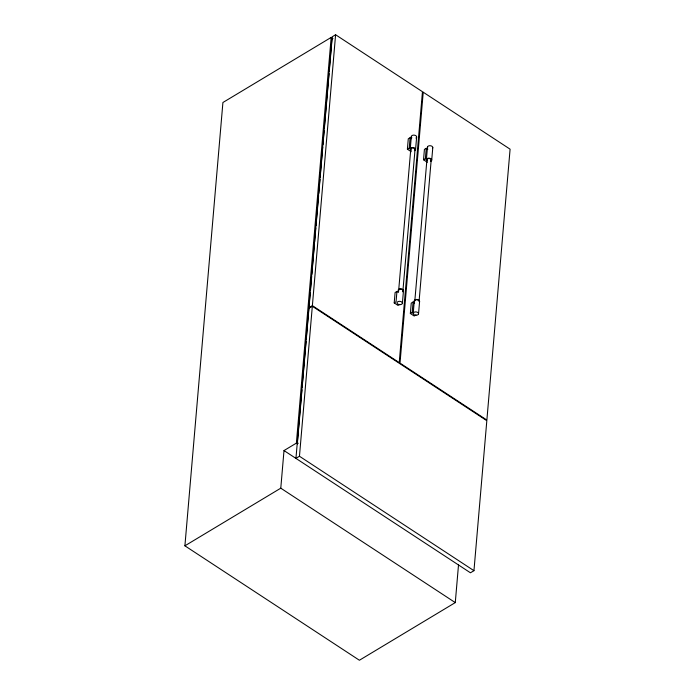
<?xml version="1.0" encoding="UTF-8"?>
<svg xmlns="http://www.w3.org/2000/svg" width="695" height="695" viewBox="0 0 695 695"><rect width="100%" height="100%" fill="white"/><g stroke="black" fill="none" stroke-linecap="round" stroke-linejoin="round"><path stroke-width="1.04" d="M458.5 565L455.277 602.6L359.402 660.25L184.905 545.818L222.913 102.504L331.168 37.417L332.974 38.599L332.036 39.085L329.256 71.455M184.905 545.818L280.78 488.177L284.003 450.568L296.383 443.132L331.168 37.417M296.383 443.132L297.338 443.757L301.969 389.799M302.151 387.645L306.13 341.245M306.313 339.082L310.291 292.682M310.483 290.519L311.681 276.497M311.864 274.334L314.461 244.119M314.644 241.964L315.843 227.934M316.034 225.771L318.623 195.556M318.805 193.401L320.013 179.371M320.195 177.216L322.784 147.001M322.966 144.838L324.174 130.808M324.357 128.653L329.074 73.618M312.324 306.26L308.815 308.371L295.948 458.361L299.458 456.25L312.324 306.26L486.821 420.692L473.955 570.682L470.445 572.793L284.003 450.568M312.376 305.644L335.598 34.75L422.464 91.714L399.234 362.608L312.376 305.644L308.867 307.755L332.088 36.861L335.598 34.75M399.894 304.323L398.053 305.435L394.204 302.916L395.099 292.526L396.941 291.413L398.478 292.421M411.232 151.71L407.383 149.19L408.278 138.8L410.12 137.688L411.657 138.696M396.941 291.413L396.054 301.804L394.204 302.916M407.383 149.19L409.233 148.078L410.12 137.688M410.25 149.017L411.318 136.55M398.678 290.328L410.788 149.06L409.233 148.078M402.926 290.727L415.037 149.468M402.396 303.246A2.676 1.668 4.9 0 0 398.556 301.43A2.676 1.668 4.9 0 0 398.244 304.306A2.676 1.668 4.9 0 0 402.396 303.246L403.465 290.779M415.575 149.512L416.644 137.054M416.036 314.913L414.194 316.017L410.345 313.497L411.24 303.116L413.091 302.004L414.628 303.011M427.373 162.291L423.524 159.772L424.419 149.39L426.27 148.278L427.807 149.286M410.345 313.497L412.196 312.385L413.091 302.004M423.524 159.772L425.375 158.66L426.27 148.278M413.221 313.323L414.29 300.865M426.4 159.598L427.468 147.132M414.819 300.909L426.93 159.65L425.375 158.66M431.187 160.05L419.076 301.317A2.137 1.338 4.9 0 0 418.129 300.066M418.538 313.827A2.676 1.668 4.9 0 0 414.707 312.012A2.676 1.668 4.9 0 0 414.394 314.887A2.676 1.668 4.9 0 0 418.538 313.827L419.606 301.361M431.717 160.102L432.785 147.635M297.338 443.757L298.268 443.202M412.196 312.385L413.733 313.402M299.458 456.25L473.955 570.682M280.78 488.177L455.277 602.6M411.066 150.372A2.676 1.668 4.9 0 1 411.101 147.939A2.676 1.668 4.9 0 1 414.967 148.304A2.676 1.668 4.9 0 1 414.481 150.702M411.831 137.679A2.676 1.668 4.9 0 1 412.283 135.421A2.676 1.668 4.9 0 1 415.94 135.768A2.676 1.668 4.9 0 1 415.905 138.062M398.73 290.102A2.137 1.338 4.9 0 1 401.493 289.294A2.137 1.338 4.9 0 1 402.753 291.17M410.997 149.755A2.137 1.338 4.9 0 1 413.056 147.939A2.137 1.338 4.9 0 1 414.68 150.103M398.652 291.405A2.676 1.668 4.9 0 1 399.104 289.146A2.676 1.668 4.9 0 1 402.761 289.494A2.676 1.668 4.9 0 1 402.726 291.787M427.208 160.962A2.676 1.668 4.9 0 1 427.243 158.529A2.676 1.668 4.9 0 1 431.117 158.894A2.676 1.668 4.9 0 1 430.631 161.283M427.729 148A2.676 1.668 4.9 0 1 429.84 145.707A2.676 1.668 4.9 0 1 432.716 147.922M414.872 300.683A2.137 1.338 4.9 0 1 415.176 300.275M416.01 299.858A2.137 1.338 4.9 0 1 417.808 299.936M427.138 160.345A2.137 1.338 4.9 0 1 427.903 158.668A2.137 1.338 4.9 0 1 430.7 159.085A2.137 1.338 4.9 0 1 430.596 160.858M414.55 301.726A2.676 1.668 4.9 0 1 416.896 299.441A2.676 1.668 4.9 0 1 419.38 301.917M423.229 92.218L400.007 363.111L486.874 420.067L510.095 149.182L423.229 92.218"/></g></svg>
